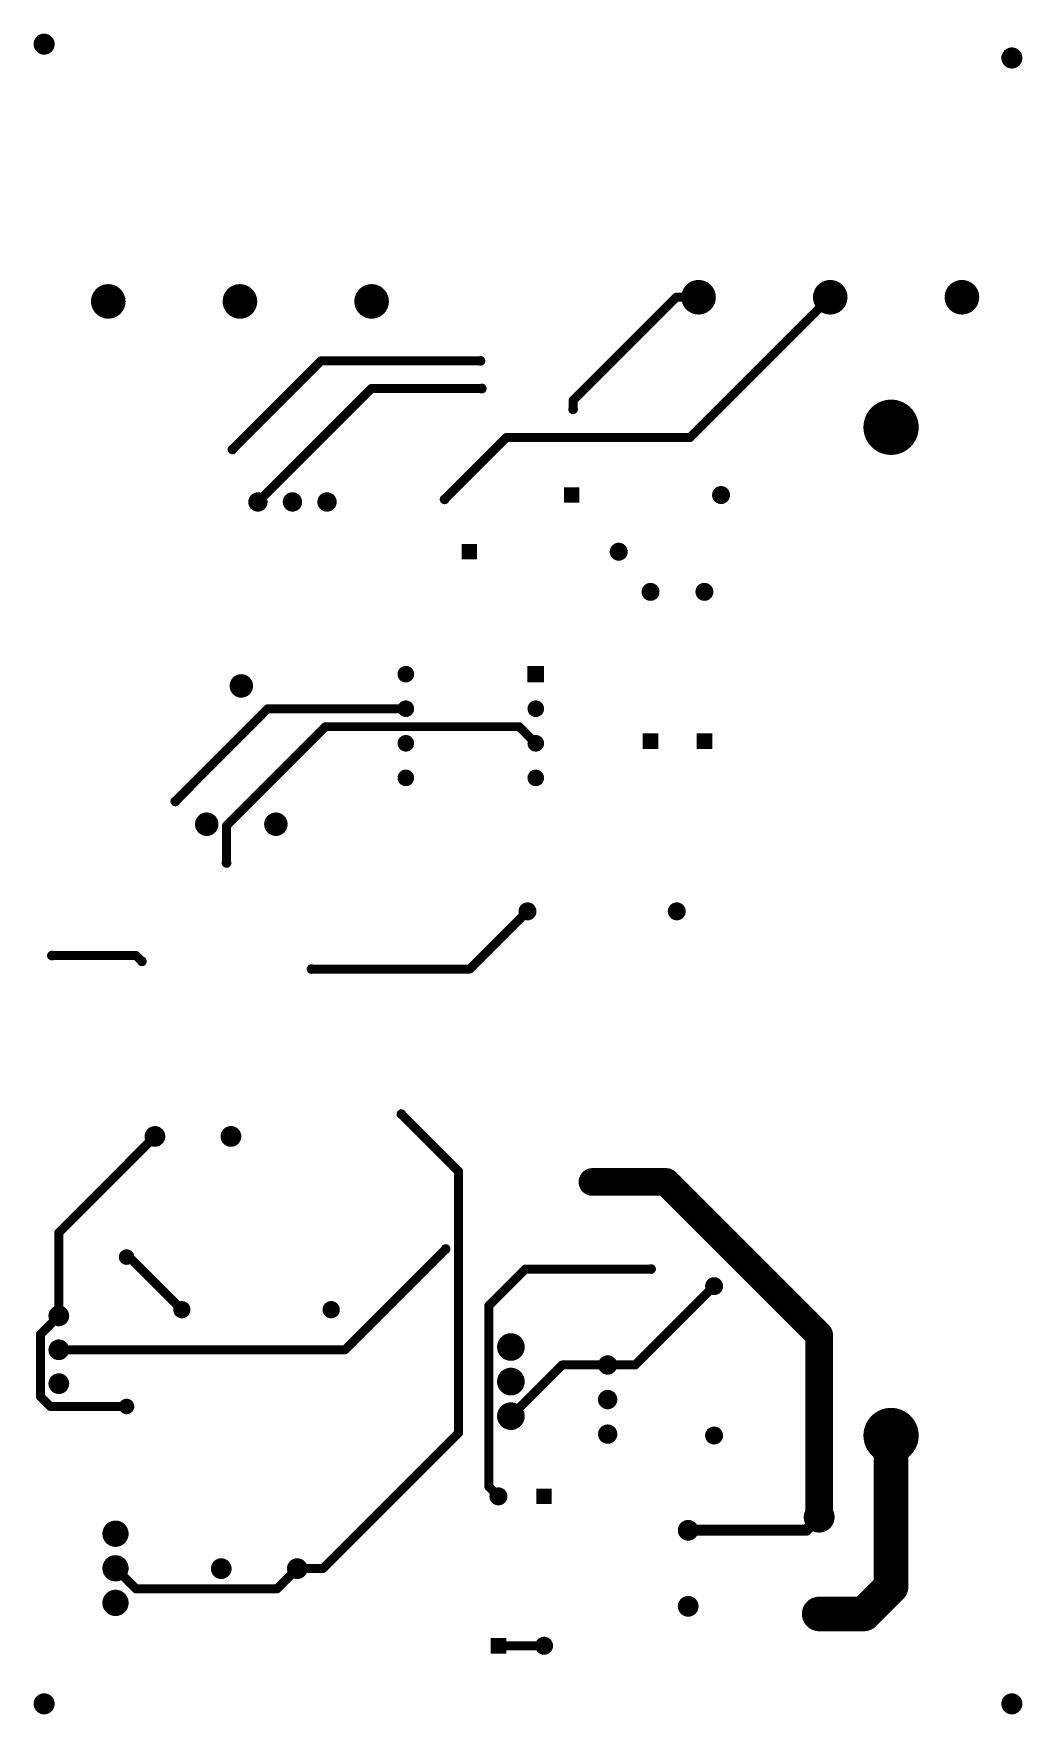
# Model space of a CAD drawing. Header units: millimetres. Extents: x -963 to 6509, y -1367 to 453.
# Drawn here: x 330.3 to 401.8, y 322.9 to 444.5 of the extents above; entities that cross this region are included whole.
import ezdxf

# ---------------------------------------------------------------- set-up
doc = ezdxf.new("R2010")
doc.units = ezdxf.units.MM
doc.header["$LTSCALE"] = 0.5
doc.layers.get('0').update_dxf_attribs({"lineweight": 60})
for name, color, linetype in [('BottomLayer', 5, 'Continuous'), ('MultiLayer', 9, 'Continuous'), ('TopLayer', 1, 'Continuous')]:
    doc.layers.add(name, color=color, linetype=linetype)

# ---------------------------------------------------------------- blocks, each defined once
blk = doc.blocks.new('VT_TO92_1')
at = {"layer": 'BottomLayer', "const_width": 0.6999985999999999}
for points in [[(-2.85001208, 3.81e-05, 1), (-2.15001348, 3.81e-05, 1)], [(-0.34999168, 3.81e-05, 1), (0.35000692, 3.81e-05, 1)], [(2.14997792, 3.81e-05, 1), (2.84997652, 3.81e-05, 1)]]:
    blk.add_lwpolyline(points, format="xyb", close=True, dxfattribs=at)
at = {"layer": 'MultiLayer', "const_width": 0.6999985999999999}
for points in [[(-2.85001208, 3.81e-05, 1), (-2.15001348, 3.81e-05, 1)], [(-0.34999168, 3.81e-05, 1), (0.35000692, 3.81e-05, 1)], [(2.14997792, 3.81e-05, 1), (2.84997652, 3.81e-05, 1)]]:
    blk.add_lwpolyline(points, format="xyb", close=True, dxfattribs=at)
at = {"layer": 'TopLayer', "const_width": 0.6999985999999999}
for points in [[(-2.85001208, 3.81e-05, 1), (-2.15001348, 3.81e-05, 1)], [(-0.34999168, 3.81e-05, 1), (0.35000692, 3.81e-05, 1)], [(2.14997792, 3.81e-05, 1), (2.84997652, 3.81e-05, 1)]]:
    blk.add_lwpolyline(points, format="xyb", close=True, dxfattribs=at)
blk = doc.blocks.new('C_P______100___63B______________4')
at = {"layer": 'BottomLayer', "const_width": 0.7499985}
for points in [[(-3.12502042, 0.07499604, 1), (-2.37501938, 0.07499604, 1)], [(2.37499398, 0.07499604, 1), (3.12499502, 0.07499604, 1)]]:
    blk.add_lwpolyline(points, format="xyb", close=True, dxfattribs=at)
at = {"layer": 'MultiLayer', "const_width": 0.7499985}
for points in [[(-3.12502042, 0.07499604, 1), (-2.37501938, 0.07499604, 1)], [(2.37499398, 0.07499604, 1), (3.12499502, 0.07499604, 1)]]:
    blk.add_lwpolyline(points, format="xyb", close=True, dxfattribs=at)
at = {"layer": 'TopLayer', "const_width": 0.7499985}
for points in [[(-3.12502042, 0.07499604, 1), (-2.37501938, 0.07499604, 1)], [(2.37499398, 0.07499604, 1), (3.12499502, 0.07499604, 1)]]:
    blk.add_lwpolyline(points, format="xyb", close=True, dxfattribs=at)
blk = doc.blocks.new('C_P______100___63B______________6')
at = {"layer": 'BottomLayer', "const_width": 0.7499985}
for points in [[(-3.12499756, 0.0750062, 1), (-2.37499652, 0.0750062, 1)], [(2.37501684, 0.0750062, 1), (3.12501788, 0.0750062, 1)]]:
    blk.add_lwpolyline(points, format="xyb", close=True, dxfattribs=at)
at = {"layer": 'MultiLayer', "const_width": 0.7499985}
for points in [[(-3.12499756, 0.0750062, 1), (-2.37499652, 0.0750062, 1)], [(2.37501684, 0.0750062, 1), (3.12501788, 0.0750062, 1)]]:
    blk.add_lwpolyline(points, format="xyb", close=True, dxfattribs=at)
at = {"layer": 'TopLayer', "const_width": 0.7499985}
for points in [[(-3.12499756, 0.0750062, 1), (-2.37499652, 0.0750062, 1)], [(2.37501684, 0.0750062, 1), (3.12501788, 0.0750062, 1)]]:
    blk.add_lwpolyline(points, format="xyb", close=True, dxfattribs=at)
blk = doc.blocks.new('C_P______100___63B______________17')
at = {"layer": 'BottomLayer', "const_width": 0.7499985}
for points in [[(-3.1249874, 0.07502906, 1), (-2.37498636, 0.07502906, 1)], [(2.3749762, 0.07502906, 1), (3.12497724, 0.07502906, 1)]]:
    blk.add_lwpolyline(points, format="xyb", close=True, dxfattribs=at)
at = {"layer": 'MultiLayer', "const_width": 0.7499985}
for points in [[(-3.1249874, 0.07502906, 1), (-2.37498636, 0.07502906, 1)], [(2.3749762, 0.07502906, 1), (3.12497724, 0.07502906, 1)]]:
    blk.add_lwpolyline(points, format="xyb", close=True, dxfattribs=at)
at = {"layer": 'TopLayer', "const_width": 0.7499985}
for points in [[(-3.1249874, 0.07502906, 1), (-2.37498636, 0.07502906, 1)], [(2.3749762, 0.07502906, 1), (3.12497724, 0.07502906, 1)]]:
    blk.add_lwpolyline(points, format="xyb", close=True, dxfattribs=at)
blk = doc.blocks.new('DA_KRDU_24')
at = {"layer": 'BottomLayer', "const_width": 0.5999987999999999}
for points in [[(-4.04999952, 4.70000838, 1), (-3.45000072, 4.70000838, 1)], [(-1.54997912, 4.70000838, 1), (-0.94998032, 4.70000838, 1)], [(0.95004128, 4.70000838, 1), (1.55004008, 4.70000838, 1)], [(3.45001088, 4.70000838, 1), (4.05000968, 4.70000838, 1)], [(-1.54997912, -4.69997282, 1), (-0.94998032, -4.69997282, 1)], [(0.95004128, -4.69997282, 1), (1.55004008, -4.69997282, 1)], [(3.45001088, -4.69997282, 1), (4.05000968, -4.69997282, 1)]]:
    blk.add_lwpolyline(points, format="xyb", close=True, dxfattribs=at)
at = {"layer": 'BottomLayer'}
blk.add_solid([(-3.15000132, -4.099974019999999), (-4.34999892, -4.099974019999999), (-3.15000132, -5.29997162), (-4.34999892, -5.29997162)], dxfattribs=at)
at = {"layer": 'MultiLayer', "const_width": 0.5999987999999999}
for points in [[(-4.04999952, 4.70000838, 1), (-3.45000072, 4.70000838, 1)], [(-1.54997912, 4.70000838, 1), (-0.94998032, 4.70000838, 1)], [(0.95004128, 4.70000838, 1), (1.55004008, 4.70000838, 1)], [(3.45001088, 4.70000838, 1), (4.05000968, 4.70000838, 1)], [(-1.54997912, -4.69997282, 1), (-0.94998032, -4.69997282, 1)], [(0.95004128, -4.69997282, 1), (1.55004008, -4.69997282, 1)], [(3.45001088, -4.69997282, 1), (4.05000968, -4.69997282, 1)]]:
    blk.add_lwpolyline(points, format="xyb", close=True, dxfattribs=at)
at = {"layer": 'MultiLayer'}
blk.add_solid([(-3.15000132, -4.099974019999999), (-4.34999892, -4.099974019999999), (-3.15000132, -5.29997162), (-4.34999892, -5.29997162)], dxfattribs=at)
at = {"layer": 'TopLayer', "const_width": 0.5999987999999999}
for points in [[(-4.04999952, 4.70000838, 1), (-3.45000072, 4.70000838, 1)], [(-1.54997912, 4.70000838, 1), (-0.94998032, 4.70000838, 1)], [(0.95004128, 4.70000838, 1), (1.55004008, 4.70000838, 1)], [(3.45001088, 4.70000838, 1), (4.05000968, 4.70000838, 1)], [(-1.54997912, -4.69997282, 1), (-0.94998032, -4.69997282, 1)], [(0.95004128, -4.69997282, 1), (1.55004008, -4.69997282, 1)], [(3.45001088, -4.69997282, 1), (4.05000968, -4.69997282, 1)]]:
    blk.add_lwpolyline(points, format="xyb", close=True, dxfattribs=at)
at = {"layer": 'TopLayer'}
blk.add_solid([(-3.15000132, -4.099974019999999), (-4.34999892, -4.099974019999999), (-3.15000132, -5.29997162), (-4.34999892, -5.29997162)], dxfattribs=at)
blk = doc.blocks.new('VD_BZX_49')
at = {"layer": 'BottomLayer', "const_width": 0.6499986999999999}
for points in [[(-5.725030459999999, -2.794e-05, 1), (-5.075029219999999, -2.794e-05, 1)], [(5.07499874, -2.794e-05, 1), (5.72499998, -2.794e-05, 1)]]:
    blk.add_lwpolyline(points, format="xyb", close=True, dxfattribs=at)
at = {"layer": 'MultiLayer', "const_width": 0.6499986999999999}
for points in [[(-5.725030459999999, -2.794e-05, 1), (-5.075029219999999, -2.794e-05, 1)], [(5.07499874, -2.794e-05, 1), (5.72499998, -2.794e-05, 1)]]:
    blk.add_lwpolyline(points, format="xyb", close=True, dxfattribs=at)
at = {"layer": 'TopLayer', "const_width": 0.6499986999999999}
for points in [[(-5.725030459999999, -2.794e-05, 1), (-5.075029219999999, -2.794e-05, 1)], [(5.07499874, -2.794e-05, 1), (5.72499998, -2.794e-05, 1)]]:
    blk.add_lwpolyline(points, format="xyb", close=True, dxfattribs=at)
blk = doc.blocks.new('VD_BZX_50')
at = {"layer": 'BottomLayer', "const_width": 0.6499986999999999}
blk.add_lwpolyline([(5.07497842, 5.08e-06, 1), (5.72497966, 5.08e-06, 1)], format="xyb", close=True, dxfattribs=at)
at = {"layer": 'BottomLayer'}
blk.add_solid([(-4.84000048, 0.56000396), (-5.95999824, 0.56000396), (-4.84000048, -0.5599938), (-5.95999824, -0.5599938)], dxfattribs=at)
at = {"layer": 'MultiLayer', "const_width": 0.6499986999999999}
blk.add_lwpolyline([(5.07497842, 5.08e-06, 1), (5.72497966, 5.08e-06, 1)], format="xyb", close=True, dxfattribs=at)
at = {"layer": 'MultiLayer'}
blk.add_solid([(-4.84000048, 0.56000396), (-5.95999824, 0.56000396), (-4.84000048, -0.5599938), (-5.95999824, -0.5599938)], dxfattribs=at)
at = {"layer": 'TopLayer', "const_width": 0.6499986999999999}
blk.add_lwpolyline([(5.07497842, 5.08e-06, 1), (5.72497966, 5.08e-06, 1)], format="xyb", close=True, dxfattribs=at)
at = {"layer": 'TopLayer'}
blk.add_solid([(-4.84000048, 0.56000396), (-5.95999824, 0.56000396), (-4.84000048, -0.5599938), (-5.95999824, -0.5599938)], dxfattribs=at)
blk = doc.blocks.new('VD_BZX_51')
at = {"layer": 'BottomLayer', "const_width": 0.6499986999999999}
blk.add_lwpolyline([(5.074996199999999, 1.27e-05, 1), (5.72499744, 1.27e-05, 1)], format="xyb", close=True, dxfattribs=at)
at = {"layer": 'BottomLayer'}
blk.add_solid([(-4.839982699999999, 0.56001158), (-5.95998046, 0.56001158), (-4.839982699999999, -0.55998618), (-5.95998046, -0.55998618)], dxfattribs=at)
at = {"layer": 'MultiLayer', "const_width": 0.6499986999999999}
blk.add_lwpolyline([(5.074996199999999, 1.27e-05, 1), (5.72499744, 1.27e-05, 1)], format="xyb", close=True, dxfattribs=at)
at = {"layer": 'MultiLayer'}
blk.add_solid([(-4.839982699999999, 0.56001158), (-5.95998046, 0.56001158), (-4.839982699999999, -0.55998618), (-5.95998046, -0.55998618)], dxfattribs=at)
at = {"layer": 'TopLayer', "const_width": 0.6499986999999999}
blk.add_lwpolyline([(5.074996199999999, 1.27e-05, 1), (5.72499744, 1.27e-05, 1)], format="xyb", close=True, dxfattribs=at)
at = {"layer": 'TopLayer'}
blk.add_solid([(-4.839982699999999, 0.56001158), (-5.95998046, 0.56001158), (-4.839982699999999, -0.55998618), (-5.95998046, -0.55998618)], dxfattribs=at)
blk = doc.blocks.new('VD_BZX_52')
at = {"layer": 'BottomLayer', "const_width": 0.6499986999999999}
blk.add_lwpolyline([(5.07499874, -7.62e-06, 1), (5.72499998, -7.62e-06, 1)], format="xyb", close=True, dxfattribs=at)
at = {"layer": 'BottomLayer'}
blk.add_solid([(-4.84003096, 0.55999126), (-5.96002872, 0.55999126), (-4.84003096, -0.5600065), (-5.96002872, -0.5600065)], dxfattribs=at)
at = {"layer": 'MultiLayer', "const_width": 0.6499986999999999}
blk.add_lwpolyline([(5.07499874, -7.62e-06, 1), (5.72499998, -7.62e-06, 1)], format="xyb", close=True, dxfattribs=at)
at = {"layer": 'MultiLayer'}
blk.add_solid([(-4.84003096, 0.55999126), (-5.96002872, 0.55999126), (-4.84003096, -0.5600065), (-5.96002872, -0.5600065)], dxfattribs=at)
at = {"layer": 'TopLayer', "const_width": 0.6499986999999999}
blk.add_lwpolyline([(5.07499874, -7.62e-06, 1), (5.72499998, -7.62e-06, 1)], format="xyb", close=True, dxfattribs=at)
at = {"layer": 'TopLayer'}
blk.add_solid([(-4.84003096, 0.55999126), (-5.96002872, 0.55999126), (-4.84003096, -0.5600065), (-5.96002872, -0.5600065)], dxfattribs=at)
blk = doc.blocks.new('VD_BZX_53')
at = {"layer": 'BottomLayer', "const_width": 0.6499986999999999}
blk.add_lwpolyline([(5.07500128, -2.032e-05, 1), (5.725002519999999, -2.032e-05, 1)], format="xyb", close=True, dxfattribs=at)
at = {"layer": 'BottomLayer'}
blk.add_solid([(-4.840028419999999, 0.55997856), (-5.96002618, 0.55997856), (-4.840028419999999, -0.5600191999999999), (-5.96002618, -0.5600191999999999)], dxfattribs=at)
at = {"layer": 'MultiLayer', "const_width": 0.6499986999999999}
blk.add_lwpolyline([(5.07500128, -2.032e-05, 1), (5.725002519999999, -2.032e-05, 1)], format="xyb", close=True, dxfattribs=at)
at = {"layer": 'MultiLayer'}
blk.add_solid([(-4.840028419999999, 0.55997856), (-5.96002618, 0.55997856), (-4.840028419999999, -0.5600191999999999), (-5.96002618, -0.5600191999999999)], dxfattribs=at)
at = {"layer": 'TopLayer', "const_width": 0.6499986999999999}
blk.add_lwpolyline([(5.07500128, -2.032e-05, 1), (5.725002519999999, -2.032e-05, 1)], format="xyb", close=True, dxfattribs=at)
at = {"layer": 'TopLayer'}
blk.add_solid([(-4.840028419999999, 0.55997856), (-5.96002618, 0.55997856), (-4.840028419999999, -0.5600191999999999), (-5.96002618, -0.5600191999999999)], dxfattribs=at)
blk = doc.blocks.new('VD_BZX_54')
at = {"layer": 'BottomLayer', "const_width": 0.6499986999999999}
blk.add_lwpolyline([(5.075008899999999, 3.048e-05, 1), (5.725010139999999, 3.048e-05, 1)], format="xyb", close=True, dxfattribs=at)
at = {"layer": 'BottomLayer'}
blk.add_solid([(-4.8400208, 0.5600293599999999), (-5.96001856, 0.5600293599999999), (-4.8400208, -0.5599683999999999), (-5.96001856, -0.5599683999999999)], dxfattribs=at)
at = {"layer": 'MultiLayer', "const_width": 0.6499986999999999}
blk.add_lwpolyline([(5.075008899999999, 3.048e-05, 1), (5.725010139999999, 3.048e-05, 1)], format="xyb", close=True, dxfattribs=at)
at = {"layer": 'MultiLayer'}
blk.add_solid([(-4.8400208, 0.5600293599999999), (-5.96001856, 0.5600293599999999), (-4.8400208, -0.5599683999999999), (-5.96001856, -0.5599683999999999)], dxfattribs=at)
at = {"layer": 'TopLayer', "const_width": 0.6499986999999999}
blk.add_lwpolyline([(5.075008899999999, 3.048e-05, 1), (5.725010139999999, 3.048e-05, 1)], format="xyb", close=True, dxfattribs=at)
at = {"layer": 'TopLayer'}
blk.add_solid([(-4.8400208, 0.5600293599999999), (-5.96001856, 0.5600293599999999), (-4.8400208, -0.5599683999999999), (-5.96001856, -0.5599683999999999)], dxfattribs=at)
blk = doc.blocks.new('VD_BZX_56')
at = {"layer": 'BottomLayer', "const_width": 0.6499986999999999}
for points in [[(-5.72500506, -2.794e-05, 1), (-5.07500382, -2.794e-05, 1)], [(5.07502414, -2.794e-05, 1), (5.72502538, -2.794e-05, 1)]]:
    blk.add_lwpolyline(points, format="xyb", close=True, dxfattribs=at)
at = {"layer": 'MultiLayer', "const_width": 0.6499986999999999}
for points in [[(-5.72500506, -2.794e-05, 1), (-5.07500382, -2.794e-05, 1)], [(5.07502414, -2.794e-05, 1), (5.72502538, -2.794e-05, 1)]]:
    blk.add_lwpolyline(points, format="xyb", close=True, dxfattribs=at)
at = {"layer": 'TopLayer', "const_width": 0.6499986999999999}
for points in [[(-5.72500506, -2.794e-05, 1), (-5.07500382, -2.794e-05, 1)], [(5.07502414, -2.794e-05, 1), (5.72502538, -2.794e-05, 1)]]:
    blk.add_lwpolyline(points, format="xyb", close=True, dxfattribs=at)
blk = doc.blocks.new('VD_BZX_57')
at = {"layer": 'BottomLayer', "const_width": 0.55999888}
for points in [[(-5.67996578, 2.032e-05, 1), (-5.1199669, 2.032e-05, 1)], [(5.12001262, 2.032e-05, 1), (5.6800115, 2.032e-05, 1)]]:
    blk.add_lwpolyline(points, format="xyb", close=True, dxfattribs=at)
at = {"layer": 'MultiLayer', "const_width": 0.55999888}
for points in [[(-5.67996578, 2.032e-05, 1), (-5.1199669, 2.032e-05, 1)], [(5.12001262, 2.032e-05, 1), (5.6800115, 2.032e-05, 1)]]:
    blk.add_lwpolyline(points, format="xyb", close=True, dxfattribs=at)
at = {"layer": 'TopLayer', "const_width": 0.55999888}
for points in [[(-5.67996578, 2.032e-05, 1), (-5.1199669, 2.032e-05, 1)], [(5.12001262, 2.032e-05, 1), (5.6800115, 2.032e-05, 1)]]:
    blk.add_lwpolyline(points, format="xyb", close=True, dxfattribs=at)
blk = doc.blocks.new('VD_BZX_58')
at = {"layer": 'BottomLayer', "const_width": 0.62500002}
for points in [[(-5.712498099999999, -2.54e-05, 1), (-5.08750062, -2.54e-05, 1)], [(5.087480299999999, -2.54e-05, 1), (5.71247778, -2.54e-05, 1)]]:
    blk.add_lwpolyline(points, format="xyb", close=True, dxfattribs=at)
at = {"layer": 'MultiLayer', "const_width": 0.62500002}
for points in [[(-5.712498099999999, -2.54e-05, 1), (-5.08750062, -2.54e-05, 1)], [(5.087480299999999, -2.54e-05, 1), (5.71247778, -2.54e-05, 1)]]:
    blk.add_lwpolyline(points, format="xyb", close=True, dxfattribs=at)
at = {"layer": 'TopLayer', "const_width": 0.62500002}
for points in [[(-5.712498099999999, -2.54e-05, 1), (-5.08750062, -2.54e-05, 1)], [(5.087480299999999, -2.54e-05, 1), (5.71247778, -2.54e-05, 1)]]:
    blk.add_lwpolyline(points, format="xyb", close=True, dxfattribs=at)
blk = doc.blocks.new('VT_TO92_59')
at = {"layer": 'BottomLayer', "const_width": 0.6999985999999999}
for points in [[(-2.84998414, -1.27e-05, 1), (-2.14998554, -1.27e-05, 1)], [(-0.34996374, -1.27e-05, 1), (0.35003486, -1.27e-05, 1)], [(2.15000586, -1.27e-05, 1), (2.85000446, -1.27e-05, 1)]]:
    blk.add_lwpolyline(points, format="xyb", close=True, dxfattribs=at)
at = {"layer": 'MultiLayer', "const_width": 0.6999985999999999}
for points in [[(-2.84998414, -1.27e-05, 1), (-2.14998554, -1.27e-05, 1)], [(-0.34996374, -1.27e-05, 1), (0.35003486, -1.27e-05, 1)], [(2.15000586, -1.27e-05, 1), (2.85000446, -1.27e-05, 1)]]:
    blk.add_lwpolyline(points, format="xyb", close=True, dxfattribs=at)
at = {"layer": 'TopLayer', "const_width": 0.6999985999999999}
for points in [[(-2.84998414, -1.27e-05, 1), (-2.14998554, -1.27e-05, 1)], [(-0.34996374, -1.27e-05, 1), (0.35003486, -1.27e-05, 1)], [(2.15000586, -1.27e-05, 1), (2.85000446, -1.27e-05, 1)]]:
    blk.add_lwpolyline(points, format="xyb", close=True, dxfattribs=at)
blk = doc.blocks.new('VT_TO220_60')
at = {"layer": 'BottomLayer', "const_width": 1.00000054}
for points in [[(-2.9999559, 2.54e-05, 1), (-1.9999579, 2.54e-05, 1)], [(-0.4999863, 2.54e-05, 1), (0.5000117, 2.54e-05, 1)], [(2.0000341, 2.54e-05, 1), (3.0000321, 2.54e-05, 1)]]:
    blk.add_lwpolyline(points, format="xyb", close=True, dxfattribs=at)
at = {"layer": 'MultiLayer', "const_width": 1.00000054}
for points in [[(-2.9999559, 2.54e-05, 1), (-1.9999579, 2.54e-05, 1)], [(-0.4999863, 2.54e-05, 1), (0.5000117, 2.54e-05, 1)], [(2.0000341, 2.54e-05, 1), (3.0000321, 2.54e-05, 1)]]:
    blk.add_lwpolyline(points, format="xyb", close=True, dxfattribs=at)
at = {"layer": 'TopLayer', "const_width": 1.00000054}
for points in [[(-2.9999559, 2.54e-05, 1), (-1.9999579, 2.54e-05, 1)], [(-0.4999863, 2.54e-05, 1), (0.5000117, 2.54e-05, 1)], [(2.0000341, 2.54e-05, 1), (3.0000321, 2.54e-05, 1)]]:
    blk.add_lwpolyline(points, format="xyb", close=True, dxfattribs=at)
blk = doc.blocks.new('VT_TO126_61')
at = {"layer": 'BottomLayer', "const_width": 0.7499985}
for points in [[(-2.82502356, 1.524e-05, 1), (-2.07502252, 1.524e-05, 1)], [(-0.37504116, 1.524e-05, 1), (0.37495988, 1.524e-05, 1)], [(2.07499204, 1.524e-05, 1), (2.82499308, 1.524e-05, 1)]]:
    blk.add_lwpolyline(points, format="xyb", close=True, dxfattribs=at)
at = {"layer": 'MultiLayer', "const_width": 0.7499985}
for points in [[(-2.82502356, 1.524e-05, 1), (-2.07502252, 1.524e-05, 1)], [(-0.37504116, 1.524e-05, 1), (0.37495988, 1.524e-05, 1)], [(2.07499204, 1.524e-05, 1), (2.82499308, 1.524e-05, 1)]]:
    blk.add_lwpolyline(points, format="xyb", close=True, dxfattribs=at)
at = {"layer": 'TopLayer', "const_width": 0.7499985}
for points in [[(-2.82502356, 1.524e-05, 1), (-2.07502252, 1.524e-05, 1)], [(-0.37504116, 1.524e-05, 1), (0.37495988, 1.524e-05, 1)], [(2.07499204, 1.524e-05, 1), (2.82499308, 1.524e-05, 1)]]:
    blk.add_lwpolyline(points, format="xyb", close=True, dxfattribs=at)
blk = doc.blocks.new('VT_TO220_62')
at = {"layer": 'BottomLayer', "const_width": 0.9499981}
for points in [[(-2.97495976, 1.778e-05, 1), (-2.02495912, 1.778e-05, 1)], [(-0.47499016, 1.778e-05, 1), (0.47501048, 1.778e-05, 1)], [(2.02503024, 1.778e-05, 1), (2.97503088, 1.778e-05, 1)]]:
    blk.add_lwpolyline(points, format="xyb", close=True, dxfattribs=at)
at = {"layer": 'MultiLayer', "const_width": 0.9499981}
for points in [[(-2.97495976, 1.778e-05, 1), (-2.02495912, 1.778e-05, 1)], [(-0.47499016, 1.778e-05, 1), (0.47501048, 1.778e-05, 1)], [(2.02503024, 1.778e-05, 1), (2.97503088, 1.778e-05, 1)]]:
    blk.add_lwpolyline(points, format="xyb", close=True, dxfattribs=at)
at = {"layer": 'TopLayer', "const_width": 0.9499981}
for points in [[(-2.97495976, 1.778e-05, 1), (-2.02495912, 1.778e-05, 1)], [(-0.47499016, 1.778e-05, 1), (0.47501048, 1.778e-05, 1)], [(2.02503024, 1.778e-05, 1), (2.97503088, 1.778e-05, 1)]]:
    blk.add_lwpolyline(points, format="xyb", close=True, dxfattribs=at)
blk = doc.blocks.new('C_________63')
at = {"layer": 'BottomLayer', "const_width": 1.25000004}
for points in [[(-10.14999494, 4.6000162, 1), (-8.8999949, 4.6000162, 1)], [(-0.62499494, 4.6000162, 1), (0.6250051, 4.6000162, 1)], [(8.90000506, 4.6000162, 1), (10.1500051, 4.6000162, 1)]]:
    blk.add_lwpolyline(points, format="xyb", close=True, dxfattribs=at)
at = {"layer": 'MultiLayer', "const_width": 1.25000004}
for points in [[(-10.14999494, 4.6000162, 1), (-8.8999949, 4.6000162, 1)], [(-0.62499494, 4.6000162, 1), (0.6250051, 4.6000162, 1)], [(8.90000506, 4.6000162, 1), (10.1500051, 4.6000162, 1)]]:
    blk.add_lwpolyline(points, format="xyb", close=True, dxfattribs=at)
at = {"layer": 'TopLayer', "const_width": 1.25000004}
for points in [[(-10.14999494, 4.6000162, 1), (-8.8999949, 4.6000162, 1)], [(-0.62499494, 4.6000162, 1), (0.6250051, 4.6000162, 1)], [(8.90000506, 4.6000162, 1), (10.1500051, 4.6000162, 1)]]:
    blk.add_lwpolyline(points, format="xyb", close=True, dxfattribs=at)
blk = doc.blocks.new('R___P___65')
at = {"layer": 'BottomLayer', "const_width": 0.8499983}
for points in [[(-0.42499026, 5.00001286, 1), (0.42501058, 5.00001286, 1)], [(-2.92501066, -5.000017939999999, 1), (-2.07500982, -5.000017939999999, 1)], [(2.07497934, -5.000017939999999, 1), (2.92498018, -5.000017939999999, 1)]]:
    blk.add_lwpolyline(points, format="xyb", close=True, dxfattribs=at)
at = {"layer": 'MultiLayer', "const_width": 0.8499983}
for points in [[(-0.42499026, 5.00001286, 1), (0.42501058, 5.00001286, 1)], [(-2.92501066, -5.000017939999999, 1), (-2.07500982, -5.000017939999999, 1)], [(2.07497934, -5.000017939999999, 1), (2.92498018, -5.000017939999999, 1)]]:
    blk.add_lwpolyline(points, format="xyb", close=True, dxfattribs=at)
at = {"layer": 'TopLayer', "const_width": 0.8499983}
for points in [[(-0.42499026, 5.00001286, 1), (0.42501058, 5.00001286, 1)], [(-2.92501066, -5.000017939999999, 1), (-2.07500982, -5.000017939999999, 1)], [(2.07497934, -5.000017939999999, 1), (2.92498018, -5.000017939999999, 1)]]:
    blk.add_lwpolyline(points, format="xyb", close=True, dxfattribs=at)
blk = doc.blocks.new('C_________66')
at = {"layer": 'BottomLayer', "const_width": 1.25000004}
for points in [[(-10.15003558, 4.5999908, 1), (-8.90003554, 4.5999908, 1)], [(-0.6250355799999999, 4.5999908, 1), (0.6249644599999999, 4.5999908, 1)], [(8.89996442, 4.5999908, 1), (10.14996446, 4.5999908, 1)]]:
    blk.add_lwpolyline(points, format="xyb", close=True, dxfattribs=at)
at = {"layer": 'MultiLayer', "const_width": 1.25000004}
for points in [[(-10.15003558, 4.5999908, 1), (-8.90003554, 4.5999908, 1)], [(-0.6250355799999999, 4.5999908, 1), (0.6249644599999999, 4.5999908, 1)], [(8.89996442, 4.5999908, 1), (10.14996446, 4.5999908, 1)]]:
    blk.add_lwpolyline(points, format="xyb", close=True, dxfattribs=at)
at = {"layer": 'TopLayer', "const_width": 1.25000004}
for points in [[(-10.15003558, 4.5999908, 1), (-8.90003554, 4.5999908, 1)], [(-0.6250355799999999, 4.5999908, 1), (0.6249644599999999, 4.5999908, 1)], [(8.89996442, 4.5999908, 1), (10.14996446, 4.5999908, 1)]]:
    blk.add_lwpolyline(points, format="xyb", close=True, dxfattribs=at)
blk = doc.blocks.new('B______70')
at = {"layer": 'BottomLayer', "const_width": 1.11499904}
for points in [[(-4.05752808, -7.99999416, 1), (-2.94252904, -7.99999416, 1)], [(2.94245792, -7.99999416, 1), (4.05745696, -7.99999416, 1)]]:
    blk.add_lwpolyline(points, format="xyb", close=True, dxfattribs=at)
at = {"layer": 'MultiLayer', "const_width": 1.11499904}
for points in [[(-4.05752808, -7.99999416, 1), (-2.94252904, -7.99999416, 1)], [(2.94245792, -7.99999416, 1), (4.05745696, -7.99999416, 1)]]:
    blk.add_lwpolyline(points, format="xyb", close=True, dxfattribs=at)
at = {"layer": 'TopLayer', "const_width": 1.11499904}
for points in [[(-4.05752808, -7.99999416, 1), (-2.94252904, -7.99999416, 1)], [(2.94245792, -7.99999416, 1), (4.05745696, -7.99999416, 1)]]:
    blk.add_lwpolyline(points, format="xyb", close=True, dxfattribs=at)
blk = doc.blocks.new('VD_BZX_71')
at = {"layer": 'BottomLayer', "const_width": 0.6499986999999999}
blk.add_lwpolyline([(5.074996199999999, 2.54e-05, 1), (5.72499744, 2.54e-05, 1)], format="xyb", close=True, dxfattribs=at)
at = {"layer": 'BottomLayer'}
blk.add_solid([(-4.839982699999999, 0.5600242799999999), (-5.95998046, 0.5600242799999999), (-4.839982699999999, -0.55997348), (-5.95998046, -0.55997348)], dxfattribs=at)
at = {"layer": 'MultiLayer', "const_width": 0.6499986999999999}
blk.add_lwpolyline([(5.074996199999999, 2.54e-05, 1), (5.72499744, 2.54e-05, 1)], format="xyb", close=True, dxfattribs=at)
at = {"layer": 'MultiLayer'}
blk.add_solid([(-4.839982699999999, 0.5600242799999999), (-5.95998046, 0.5600242799999999), (-4.839982699999999, -0.55997348), (-5.95998046, -0.55997348)], dxfattribs=at)
at = {"layer": 'TopLayer', "const_width": 0.6499986999999999}
blk.add_lwpolyline([(5.074996199999999, 2.54e-05, 1), (5.72499744, 2.54e-05, 1)], format="xyb", close=True, dxfattribs=at)
at = {"layer": 'TopLayer'}
blk.add_solid([(-4.839982699999999, 0.5600242799999999), (-5.95998046, 0.5600242799999999), (-4.839982699999999, -0.55997348), (-5.95998046, -0.55997348)], dxfattribs=at)

msp = doc.modelspace()

# ---------------------------------------------------------------- linework, layer by layer
at = {"layer": 'BottomLayer'}
for points, const_width in [([(331.4289153953332, 443.6905292543165, -1), (330.6669153953331, 443.6905292543165, -1)], 0.762), ([(401.4289404953332, 442.6905261743165, -1), (400.6669404953331, 442.6905261743165, -1)], 0.762), ([(376.9238205953332, 425.3905099743165, -1), (376.5988225153332, 425.3905099743165, -1)], 0.32500062), ([(376.9238205953332, 425.3905099743165, -1), (376.5988225153332, 425.3905099743165, -1)], 0.32500062), ([(378.5478457953332, 425.3905099743165, -1), (378.2228477153332, 425.3905099743165, -1)], 0.32500062), ([(388.0728457953331, 425.3905099743165, -1), (387.747847715333, 425.3905099743165, -1)], 0.32500062), ([(351.2352334153331, 420.7905267943165, -1), (350.9102353353331, 420.7905267943165, -1)], 0.32500062), ([(351.2352334153331, 420.7905267943165, -1), (350.9102353353331, 420.7905267943165, -1)], 0.32500062), ([(362.7853398553332, 420.7905267943165, -1), (362.4353380153332, 420.7905267943165, -1)], 0.3499993), ([(362.7728379753331, 420.7905267943165, -1), (362.4478398953331, 420.7905267943165, -1)], 0.32500062), ([(354.8728639353332, 418.7905257143165, -1), (354.5478658553332, 418.7905257143165, -1)], 0.32500062), ([(354.8728639353332, 418.7905257143165, -1), (354.5478658553332, 418.7905257143165, -1)], 0.32500062), ([(362.8853421953331, 418.7905257143165, -1), (362.5353403553331, 418.7905257143165, -1)], 0.3499993), ([(362.8728403153332, 418.7905257143165, -1), (362.5478422353332, 418.7905257143165, -1)], 0.32500062), ([(369.4728398153331, 417.9395291943165, -1), (369.1478417353331, 417.9395291943165, -1)], 0.32500062), ([(369.4728398153331, 417.9395291943165, -1), (369.1478417353331, 417.9395291943165, -1)], 0.32500062), ([(369.4853416953331, 417.2905261743165, -1), (369.1353398553331, 417.2905261743165, -1)], 0.3499993), ([(369.4728398153331, 417.2905261743165, -1), (369.1478417353331, 417.2905261743165, -1)], 0.32500062), ([(392.310337955333, 414.9905282343165, -1), (392.310337955333, 416.9905293143165, -1)], 1.99999854), ([(344.8477404753331, 414.3905319743164, -1), (344.4977386353331, 414.3905319743164, -1)], 0.3499993), ([(344.8352385953332, 414.3905319743164, -1), (344.5102405153332, 414.3905319743164, -1)], 0.32500062), ([(364.6472385953332, 415.2475279743165, -1), (364.3222405153331, 415.2475279743165, -1)], 0.32500062), ([(364.6472385953332, 415.2475279743165, -1), (364.3222405153331, 415.2475279743165, -1)], 0.32500062), ([(377.9298637953332, 415.2475279743165, -1), (377.6048657153332, 415.2475279743165, -1)], 0.32500062), ([(377.9298637953332, 415.2475279743165, -1), (377.6048657153332, 415.2475279743165, -1)], 0.32500062), ([(346.6728269953331, 410.5904887743165, -1), (346.3478289153331, 410.5904887743165, -1)], 0.32500062), ([(360.1893404753331, 410.7771279743165, -1), (359.8393386353332, 410.7771279743165, -1)], 0.3499993), ([(360.1768385953332, 410.7771279743165, -1), (359.8518405153332, 410.7771279743165, -1)], 0.32500062), ([(347.3954061953332, 395.6405059743165, -1), (347.0704081153332, 395.6405059743165, -1)], 0.32500062), ([(347.3954061953332, 395.6405059743165, -1), (347.0704081153332, 395.6405059743165, -1)], 0.32500062), ([(357.3728309953332, 395.6405059743165, -1), (357.0478329153332, 395.6405059743165, -1)], 0.32500062), ([(351.5662385953332, 394.3433279743165, -1), (351.2412405153332, 394.3433279743165, -1)], 0.32500062), ([(351.5662385953332, 394.3433279743165, -1), (351.2412405153332, 394.3433279743165, -1)], 0.32500062), ([(365.5699697953331, 394.3433279743165, -1), (365.2449717153331, 394.3433279743165, -1)], 0.32500062), ([(365.5699697953331, 394.3433279743165, -1), (365.2449717153331, 394.3433279743165, -1)], 0.32500062), ([(366.7728121953331, 393.1404855743165, -1), (366.4478141153331, 393.1404855743165, -1)], 0.32500062), ([(340.7075404753332, 388.9401383743165, -1), (340.3575386353332, 388.9401383743165, -1)], 0.3499993), ([(340.6950385953331, 388.9401383743165, -1), (340.3700405153331, 388.9401383743165, -1)], 0.32500062), ([(344.4034385953331, 387.1805279743165, -1), (344.0784405153331, 387.1805279743165, -1)], 0.32500062), ([(344.4034385953331, 387.1805279743165, -1), (344.0784405153331, 387.1805279743165, -1)], 0.32500062), ([(344.4159404753332, 384.4881279743165, -1), (344.0659386353332, 384.4881279743165, -1)], 0.3499993), ([(344.4034385953331, 384.4881279743165, -1), (344.0784405153331, 384.4881279743165, -1)], 0.32500062), ([(366.1728133953332, 380.9904971743165, -1), (365.8478153153332, 380.9904971743165, -1)], 0.32500062), ([(331.7853408953331, 377.7905264343165, -1), (331.4353390553331, 377.7905264343165, -1)], 0.3499993), ([(331.7728390153331, 377.7905264343165, -1), (331.4478409353331, 377.7905264343165, -1)], 0.32500062), ([(337.8676401353332, 377.7905264343165, -1), (337.5426420553331, 377.7905264343165, -1)], 0.32500062), ([(337.8676401353332, 377.7905264343165, -1), (337.5426420553331, 377.7905264343165, -1)], 0.32500062), ([(338.2945404753332, 377.3761279743165, -1), (337.9445386353332, 377.3761279743165, -1)], 0.3499993), ([(338.2820385953331, 377.3761279743165, -1), (337.9570405153331, 377.3761279743165, -1)], 0.32500062), ([(350.5627404753332, 376.8173279743165, -1), (350.2127386353332, 376.8173279743165, -1)], 0.3499993), ([(350.5502385953331, 376.8173279743165, -1), (350.2252405153331, 376.8173279743165, -1)], 0.32500062), ([(361.9996441953331, 376.8173279743165, -1), (361.6746461153332, 376.8173279743165, -1)], 0.32500062), ([(361.9996441953331, 376.8173279743165, -1), (361.6746461153332, 376.8173279743165, -1)], 0.32500062), ([(357.0651404753331, 366.3271279743165, -1), (356.7151386353331, 366.3271279743165, -1)], 0.3499993), ([(357.0526385953332, 366.3271279743165, -1), (356.7276405153332, 366.3271279743165, -1)], 0.32500062), ([(339.2228545953332, 364.7154979743165, -1), (338.8978565153332, 364.7154979743165, -1)], 0.32500062), ([(361.1928385953331, 362.1869279743165, -1), (360.8678405153331, 362.1869279743165, -1)], 0.32500062), ([(361.1928385953331, 362.1869279743165, -1), (360.8678405153331, 362.1869279743165, -1)], 0.32500062), ([(371.2077385553332, 361.4249279743165, -1), (370.2077405553332, 361.4249279743165, -1)], 1.00000054), ([(376.5417385553332, 361.4249279743165, -1), (375.5417405553331, 361.4249279743165, -1)], 1.00000054), ([(376.5417385553332, 361.4249279743165, -1), (375.5417405553331, 361.4249279743165, -1)], 1.00000054), ([(370.8827404753331, 361.4249279743165, -1), (370.5327386353331, 361.4249279743165, -1)], 0.3499993), ([(332.2728557953332, 357.7654991743165, -1), (331.9478577153332, 357.7654991743165, -1)], 0.32500062), ([(332.2728557953332, 357.7654991743165, -1), (331.9478577153332, 357.7654991743165, -1)], 0.32500062), ([(337.1728205953332, 355.9904963743165, -1), (336.8478225153332, 355.9904963743165, -1)], 0.32500062), ([(337.3728709953332, 355.9904963743165, -1), (337.0478729153331, 355.9904963743165, -1)], 0.32500062), ([(337.3728709953332, 355.9904963743165, -1), (337.0478729153331, 355.9904963743165, -1)], 0.32500062), ([(360.2655404753332, 356.5735279743164, -1), (359.9155386353332, 356.5735279743164, -1)], 0.3499993), ([(360.2530385953331, 356.5735279743164, -1), (359.9280405153331, 356.5735279743164, -1)], 0.32500062), ([(366.0188385953331, 355.1257279743165, -1), (365.6938405153331, 355.1257279743165, -1)], 0.32500062), ([(366.0188385953331, 355.1257279743165, -1), (365.6938405153331, 355.1257279743165, -1)], 0.32500062), ([(375.1245404753331, 355.1257279743165, -1), (374.7745386353331, 355.1257279743165, -1)], 0.3499993), ([(375.1120385953332, 355.1257279743165, -1), (374.7870405153332, 355.1257279743165, -1)], 0.32500062), ([(379.6728117953331, 353.8905259743165, -1), (379.3478137153331, 353.8905259743165, -1)], 0.32500062), ([(341.1728633953331, 352.1905039743165, -1), (340.8478653153331, 352.1905039743165, -1)], 0.32500062), ([(363.3772385953331, 352.4841279743165, -1), (363.0522405153331, 352.4841279743165, -1)], 0.32500062), ([(363.3772385953331, 352.4841279743165, -1), (363.0522405153331, 352.4841279743165, -1)], 0.32500062), ([(332.2728557953332, 351.7405175743165, -1), (331.9478577153332, 351.7405175743165, -1)], 0.32500062), ([(332.2728557953332, 351.7405175743165, -1), (331.9478577153332, 351.7405175743165, -1)], 0.32500062), ([(387.6103473553331, 350.3563191743165, -1), (386.6103493553331, 350.3563191743165, -1)], 1.00000054), ([(387.6103473553331, 350.3563191743165, -1), (386.6103493553331, 350.3563191743165, -1)], 1.00000054), ([(330.9414385953331, 350.4091003743165, -1), (330.6164405153331, 350.4091003743165, -1)], 0.32500062), ([(330.9414385953331, 350.4091003743165, -1), (330.6164405153331, 350.4091003743165, -1)], 0.32500062), ([(332.2728557953332, 349.2904843743165, -1), (331.9478577153332, 349.2904843743165, -1)], 0.32500062), ([(352.9699949953331, 349.2904843743165, -1), (352.6449969153332, 349.2904843743165, -1)], 0.32500062), ([(352.9699949953331, 349.2904843743165, -1), (352.6449969153332, 349.2904843743165, -1)], 0.32500062), ([(368.6728337953332, 348.1905119743165, -1), (368.3478357153331, 348.1905119743165, -1)], 0.32500062), ([(368.6728337953332, 348.1905119743165, -1), (368.3478357153331, 348.1905119743165, -1)], 0.32500062), ([(371.9728525953332, 348.1905119743165, -1), (371.6478545153332, 348.1905119743165, -1)], 0.32500062), ([(371.9728525953332, 348.1905119743165, -1), (371.6478545153332, 348.1905119743165, -1)], 0.32500062), ([(373.9727977953331, 348.1905119743165, -1), (373.6477997153331, 348.1905119743165, -1)], 0.32500062), ([(373.9727977953331, 348.1905119743165, -1), (373.6477997153331, 348.1905119743165, -1)], 0.32500062), ([(330.9414385953331, 345.9055279743165, -1), (330.6164405153331, 345.9055279743165, -1)], 0.32500062), ([(330.9414385953331, 345.9055279743165, -1), (330.6164405153331, 345.9055279743165, -1)], 0.32500062), ([(331.6564485953331, 345.1905179743165, -1), (331.3314505153331, 345.1905179743165, -1)], 0.32500062), ([(331.6564485953331, 345.1905179743165, -1), (331.3314505153331, 345.1905179743165, -1)], 0.32500062), ([(337.1728205953332, 345.1905179743165, -1), (336.8478225153332, 345.1905179743165, -1)], 0.32500062), ([(364.9728157953332, 344.4904939743165, -1), (364.6478177153331, 344.4904939743165, -1)], 0.32500062), ([(392.310337955333, 342.0904962343164, -1), (392.310337955333, 344.0904973143165, -1)], 1.99999854), ([(392.9353379753333, 343.0904967743165, -1), (391.6853379353332, 343.0904967743165, -1)], 1.25000004), ([(361.1928385953331, 343.2893279743165, -1), (360.8678405153331, 343.2893279743165, -1)], 0.32500062), ([(361.1928385953331, 343.2893279743165, -1), (360.8678405153331, 343.2893279743165, -1)], 0.32500062), ([(363.3772385953331, 339.3861099743165, -1), (363.0522405153331, 339.3861099743165, -1)], 0.32500062), ([(363.3772385953331, 339.3861099743165, -1), (363.0522405153331, 339.3861099743165, -1)], 0.32500062), ([(364.0728429953331, 338.6905055743165, -1), (363.7478449153332, 338.6905055743165, -1)], 0.32500062), ([(387.6103473553331, 337.1904831743165, -1), (386.6103493553331, 337.1904831743165, -1)], 1.00000054), ([(377.8353351553332, 336.2405231743165, -1), (377.4353359553331, 336.2405231743165, -1)], 0.3999992), ([(386.360334615333, 336.2405231743165, -1), (385.9603354153331, 336.2405231743165, -1)], 0.3999992), ([(386.360334615333, 336.2405231743165, -1), (385.9603354153331, 336.2405231743165, -1)], 0.3999992), ([(386.910338595333, 336.7905271543165, -1), (386.5103393953331, 336.7905271543165, -1)], 0.3999992), ([(386.8728380353331, 336.7905271543165, -1), (386.547839955333, 336.7905271543165, -1)], 0.32500062), ([(386.8728913753331, 336.7905271543165, -1), (386.5478932953332, 336.7905271543165, -1)], 0.32500062), ([(386.8728913753331, 336.7905271543165, -1), (386.5478932953332, 336.7905271543165, -1)], 0.32500062), ([(387.2728473953333, 337.1904831743165, -1), (386.9478493153332, 337.1904831743165, -1)], 0.32500062), ([(336.3728221953331, 333.4905159743165, -1), (336.0478241153331, 333.4905159743165, -1)], 0.32500062), ([(349.5228593953332, 333.4655223743165, -1), (349.1978613153332, 333.4655223743165, -1)], 0.32500062), ([(349.5228593953332, 333.4655223743165, -1), (349.1978613153332, 333.4655223743165, -1)], 0.32500062), ([(351.3690329953331, 333.4655223743165, -1), (351.0440349153331, 333.4655223743165, -1)], 0.32500062), ([(351.3690329953331, 333.4655223743165, -1), (351.0440349153331, 333.4655223743165, -1)], 0.32500062), ([(392.9353379753333, 332.1529519743165, -1), (391.6853379353332, 332.1529519743165, -1)], 1.25000004), ([(392.9353379753333, 332.1529519743165, -1), (391.6853379353332, 332.1529519743165, -1)], 1.25000004), ([(337.8516101953331, 332.0117279743165, -1), (337.5266121153331, 332.0117279743165, -1)], 0.32500062), ([(337.8516101953331, 332.0117279743165, -1), (337.5266121153331, 332.0117279743165, -1)], 0.32500062), ([(348.0690649953332, 332.0117279743165, -1), (347.7440669153332, 332.0117279743165, -1)], 0.32500062), ([(348.0690649953332, 332.0117279743165, -1), (347.7440669153332, 332.0117279743165, -1)], 0.32500062), ([(387.735348375333, 330.1904971743165, -1), (386.485348335333, 330.1904971743165, -1)], 1.25000004), ([(390.9728831753331, 330.1904971743165, -1), (389.7228831353331, 330.1904971743165, -1)], 1.25000004), ([(390.9728831753331, 330.1904971743165, -1), (389.7228831353331, 330.1904971743165, -1)], 1.25000004), ([(364.0728429953331, 327.8905271743165, -1), (363.7478449153332, 327.8905271743165, -1)], 0.32500062), ([(367.3728109953331, 327.8905271743165, -1), (367.0478129153331, 327.8905271743165, -1)], 0.32500062), ([(331.4289153953332, 323.6905304943165, -1), (330.6669153953331, 323.6905304943165, -1)], 0.762), ([(401.4289404953332, 323.6905304943165, -1), (400.6669404953331, 323.6905304943165, -1)], 0.762)]:
    msp.add_lwpolyline(points, format="xyb", close=True, dxfattribs=dict(at, const_width=const_width))
for points, const_width in [([(376.7613215553331, 425.3905099743165), (369.3103407753331, 417.9395291943165)], 0.6500012399999999), ([(378.3853467553331, 425.3905099743165), (376.7613215553331, 425.3905099743165)], 0.6500012399999999), ([(387.9103467553331, 425.3905099743165), (377.7673647553331, 415.2475279743165)], 0.6500012399999999), ([(351.0727343753331, 420.7905267943165), (344.6727395553331, 414.3905319743164)], 0.6500012399999999), ([(362.6103389353332, 420.7905267943165), (351.0727343753331, 420.7905267943165)], 0.6500012399999999), ([(354.7103648953331, 418.7905257143165), (346.5103279553332, 410.5904887743165)], 0.6500012399999999), ([(362.7103412753331, 418.7905257143165), (354.7103648953331, 418.7905257143165)], 0.6500012399999999), ([(369.3103407753331, 417.2905261743165), (369.3103407753331, 417.9395291943165)], 0.6500012399999999), ([(364.4847395553331, 415.2475279743165), (360.0143395553332, 410.7771279743165)], 0.6500012399999999), ([(377.7673647553331, 415.2475279743165), (364.4847395553331, 415.2475279743165)], 0.6500012399999999), ([(347.2329071553331, 395.6405059743165), (340.5325395553332, 388.9401383743165)], 0.6500012399999999), ([(357.2103319553331, 395.6405059743165), (347.2329071553331, 395.6405059743165)], 0.6500012399999999), ([(351.4037395553331, 394.3433279743165), (344.2409395553332, 387.1805279743165)], 0.6500012399999999), ([(365.4074707553332, 394.3433279743165), (351.4037395553331, 394.3433279743165)], 0.6500012399999999), ([(366.6103131553332, 393.1404855743165), (365.4074707553332, 394.3433279743165)], 0.6500012399999999), ([(344.2409395553332, 384.4881279743165), (344.2409395553332, 387.1805279743165)], 0.6500012399999999), ([(366.0103143553331, 380.9904971743165), (361.8371451553331, 376.8173279743165)], 0.6500012399999999), ([(337.7051410953331, 377.7905264343165), (331.6103399753331, 377.7905264343165)], 0.6500012399999999), ([(338.1195395553332, 377.3761279743165), (337.7051410953331, 377.7905264343165)], 0.6500012399999999), ([(361.8371451553331, 376.8173279743165), (350.3877395553332, 376.8173279743165)], 0.6500012399999999), ([(361.0303395553332, 362.1869279743165), (356.8901395553331, 366.3271279743165)], 0.6500012399999999), ([(339.0603555553331, 364.7154979743165), (332.1103567553331, 357.7654991743165)], 0.6500012399999999), ([(361.0303395553332, 343.2893279743165), (361.0303395553332, 362.1869279743165)], 0.6500012399999999), ([(376.0417395553332, 361.4249279743165), (370.7077395553331, 361.4249279743165)], 2.00000108), ([(387.1103483553333, 350.3563191743165), (376.0417395553332, 361.4249279743165)], 2.00000108), ([(332.1103567553331, 351.7405175743165), (332.1103567553331, 357.7654991743165)], 0.6500012399999999), ([(337.2103719553331, 355.9904963743165), (337.0103215553331, 355.9904963743165)], 0.6500012399999999), ([(341.0103643553332, 352.1905039743165), (337.2103719553331, 355.9904963743165)], 0.6500012399999999), ([(360.0905395553332, 356.5735279743164), (352.8074959553331, 349.2904843743165)], 0.6500012399999999), ([(365.8563395553331, 355.1257279743165), (363.2147395553332, 352.4841279743165)], 0.6500012399999999), ([(374.9495395553331, 355.1257279743165), (365.8563395553331, 355.1257279743165)], 0.6500012399999999), ([(379.5103127553332, 353.8905259743165), (373.8102987553332, 348.1905119743165)], 0.6500012399999999), ([(363.2147395553332, 339.3861099743165), (363.2147395553332, 352.4841279743165)], 0.6500012399999999), ([(332.1103567553331, 351.7405175743165), (330.7789395553332, 350.4091003743165)], 0.6500012399999999), ([(387.1103483553333, 337.1904831743165), (387.1103483553333, 350.3563191743165)], 2.00000108), ([(330.7789395553332, 345.9055279743165), (330.7789395553332, 350.4091003743165)], 0.6500012399999999), ([(352.8074959553331, 349.2904843743165), (332.1103567553331, 349.2904843743165)], 0.6500012399999999), ([(368.5103347553331, 348.1905119743165), (364.8103167553331, 344.4904939743165)], 0.6500012399999999), ([(371.8103535553331, 348.1905119743165), (368.5103347553331, 348.1905119743165)], 0.6500012399999999), ([(373.8102987553332, 348.1905119743165), (371.8103535553331, 348.1905119743165)], 0.6500012399999999), ([(331.4939495553331, 345.1905179743165), (330.7789395553332, 345.9055279743165)], 0.6500012399999999), ([(337.0103215553331, 345.1905179743165), (331.4939495553331, 345.1905179743165)], 0.6500012399999999), ([(392.310337955333, 332.1529519743165), (392.310337955333, 343.0904967743165)], 2.50000008), ([(361.0303395553332, 343.2893279743165), (351.2065339553332, 333.4655223743165)], 0.6500012399999999), ([(363.9103439553331, 338.6905055743165), (363.2147395553332, 339.3861099743165)], 0.6500012399999999), ([(386.1603350153331, 336.2405231743165), (377.6353355553331, 336.2405231743165)], 0.80000094), ([(386.710338995333, 336.7905271543165), (386.1603350153331, 336.2405231743165)], 0.80000094), ([(386.7103923353333, 336.7905271543165), (386.710338995333, 336.7905271543165)], 0.6500012399999999), ([(387.1103483553333, 337.1904831743165), (386.7103923353333, 336.7905271543165)], 0.6500012399999999), ([(337.6891111553332, 332.0117279743165), (336.2103231553331, 333.4905159743165)], 0.6500012399999999), ([(349.3603603553331, 333.4655223743165), (347.9065659553331, 332.0117279743165)], 0.6500012399999999), ([(351.2065339553332, 333.4655223743165), (349.3603603553331, 333.4655223743165)], 0.6500012399999999), ([(392.310337955333, 332.1529519743165), (390.3478831553333, 330.1904971743165)], 2.50000008), ([(347.9065659553331, 332.0117279743165), (337.6891111553332, 332.0117279743165)], 0.6500012399999999), ([(390.3478831553333, 330.1904971743165), (387.1103483553333, 330.1904971743165)], 2.50000008), ([(367.2103119553332, 327.8905271743165), (363.9103439553331, 327.8905271743165)], 0.6500012399999999)]:
    msp.add_lwpolyline(points, dxfattribs=dict(at, const_width=const_width))
at = {"layer": 'MultiLayer', "const_width": 1.99999854}
for points in [[(392.310337955333, 414.9905282343165, -1), (392.310337955333, 416.9905293143165, -1)], [(392.310337955333, 342.0904962343164, -1), (392.310337955333, 344.0904973143165, -1)]]:
    msp.add_lwpolyline(points, format="xyb", close=True, dxfattribs=at)
at = {"layer": 'TopLayer', "const_width": 1.99999854}
for points in [[(392.310337955333, 414.9905282343165, -1), (392.310337955333, 416.9905293143165, -1)], [(392.310337955333, 342.0904962343164, -1), (392.310337955333, 344.0904973143165, -1)]]:
    msp.add_lwpolyline(points, format="xyb", close=True, dxfattribs=at)

# ---------------------------------------------------------------- block references
at = {"xscale": -1}
for name, p, rotation in [('C_________63', (387.9103416753331, 429.9905261743165), 180), ('C_________66', (345.2103407153331, 429.6905267743165), 180), ('VT_TO92_1', (349.0103407353331, 410.5905268743165), 180), ('VD_BZX_51', (374.6103403353331, 411.0905258743165), 180), ('VD_BZX_54', (367.2103424353331, 406.9905264543165), 180), ('VD_BZX_53', (374.9103422753332, 398.6905252743165), 270), ('VD_BZX_52', (378.8103471753332, 398.6905278143165), 270), ('DA_KRDU_24', (361.9103403353331, 394.3905262543165), 90), ('C_P______100___63B______________17', (341.8103424353332, 364.7905270343165), 180), ('VD_BZX_57', (337.0103418753331, 350.5905300343165), 90), ('VD_BZX_49', (379.5103406953331, 348.4905266143165), 270), ('VT_TO126_61', (332.1103415153332, 349.2905250143165), 270), ('VT_TO220_60', (364.8103421553332, 346.9905270743164), 90), ('VT_TO92_59', (371.8103408553332, 345.6905271343165), 90), ('VD_BZX_50', (363.9103388753331, 333.2905265343165), 270), ('VD_BZX_71', (367.2103373553332, 333.2905239943165), 90), ('B______70', (395.1103425153332, 333.6905257343165), 270), ('VT_TO220_62', (336.2103409353331, 333.4905261343165), 90), ('C_P______100___63B______________6', (377.7103417553332, 333.4905261343165), 90)]:
    msp.add_blockref(name, p, dxfattribs=dict(at, rotation=rotation))
for name, p in [('R___P___65', (345.3103405153331, 392.2905279143165)), ('VD_BZX_56', (371.4103391153332, 380.9905251143165)), ('VD_BZX_58', (346.4103433953331, 352.1905293743165)), ('C_P______100___63B______________4', (346.6103404553331, 333.3905263343165))]:
    msp.add_blockref(name, p, dxfattribs=at)

doc.saveas('drawing.dxf')
